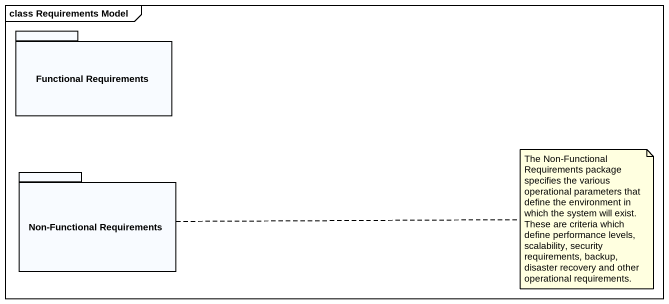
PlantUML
@startuml
mainframe class Requirements Model
package "Functional Requirements" as Functional_Requirements {
}
package "Non-Functional Requirements" as Non_Functional_Requirements {
}
note right of Non_Functional_Requirements : The Non-Functional Requirements package specifies the various operational parameters that define the environment in which the system will exist. These are criteria which define performance levels, scalability, security requirements, backup, disaster recovery and other operational requirements.
@enduml
